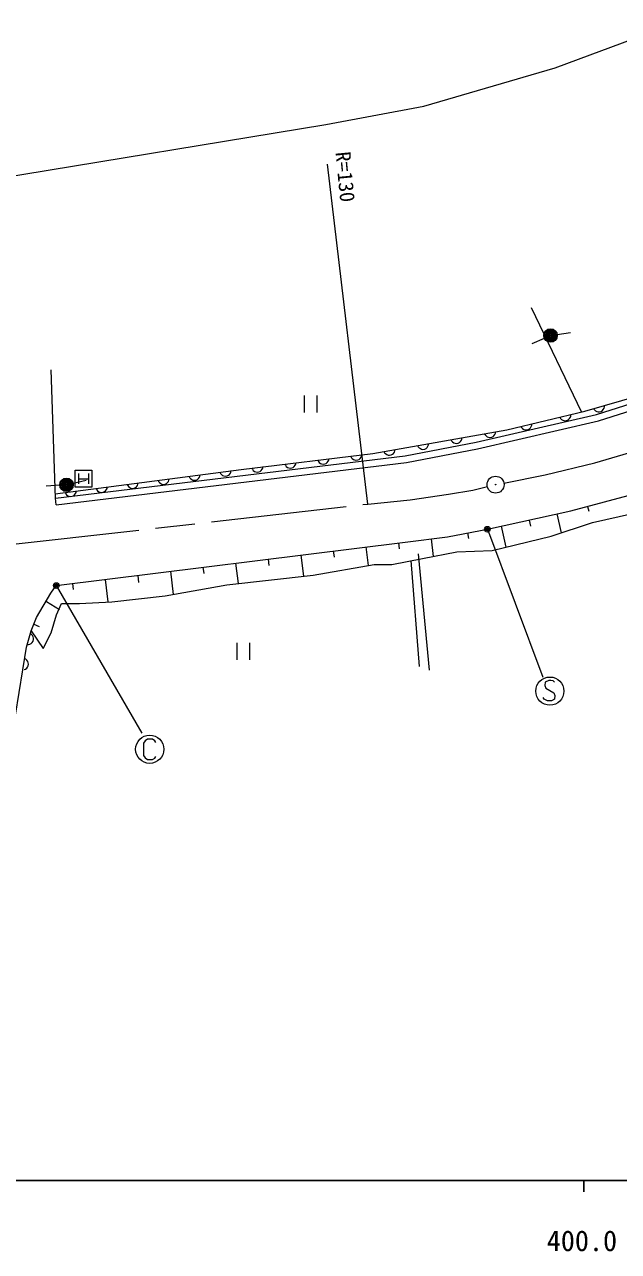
# Model space of a CAD drawing. Units: millimetres, scale not verified. Extents: x 40000 to 680000, y 20000 to 380000.
# Drawn here: x 418449 to 471082, y 198715 to 307450 of the extents above; entities that cross this region are included whole.
import ezdxf
from ezdxf.enums import TextEntityAlignment as Align

# ---------------------------------------------------------------- set-up
doc = ezdxf.new("R2010")
doc.units = ezdxf.units.MM
doc.header["$LTSCALE"] = 1000
doc.linetypes.add('CHAIN', pattern=[18.5, 12, -1.5, 3.5, -1.5])
for name, color, linetype, lineweight in [('M-BGD', 7, 'Continuous', 13), ('M-BGD-EXST', 7, 'Continuous', 13), ('M-BMK', 2, 'CHAIN', 13), ('M-BMK-SRVR', 3, 'Continuous', 13), ('M-STR-HTXT', 7, 'Continuous', 13), ('M-TTL-BAND', 7, 'Continuous', 25)]:
    doc.layers.add(name, color=color, linetype=linetype, lineweight=lineweight)
doc.styles.add('ＭＳ ゴシック', font='')
doc.styles.get('ＭＳ ゴシック').set_extended_font_data('MS Gothic')

msp = doc.modelspace()

# ---------------------------------------------------------------- linework, layer by layer
at = {"layer": 'M-BGD'}
for p, q in [((463340, 282379), (467814, 273105)), ((464510, 279640), (463415, 279149)), ((465650, 279979), (466835, 280166)), ((421186, 265480), (420811, 276860)), ((469149, 272902), (476322, 275174)), ((443236, 274565), (443236, 273065)), ((444376, 273065), (444376, 274565)), ((468108, 273174), (473118, 274645)), ((469307, 272323), (476518, 274606)), ((461186, 271539), (468108, 273174)), ((468881, 273401), (468953, 273297)), ((468953, 273297), (469039, 273218)), ((469039, 273218), (469163, 273150)), ((469163, 273150), (469276, 273121)), ((469276, 273121), (469402, 273116)), ((469402, 273116), (469556, 273161)), ((469556, 273161), (469660, 273234)), ((469660, 273234), (469739, 273319)), ((469739, 273319), (469806, 273443)), ((469806, 273443), (469836, 273556)), ((469836, 273556), (469840, 273683)), ((458463, 270448), (469149, 272902)), ((458588, 269861), (469307, 272323)), ((463356, 271826), (463392, 271937)), ((463392, 271937), (463403, 272063)), ((465891, 272650), (465957, 272543)), ((465957, 272543), (466039, 272459)), ((466039, 272459), (466159, 272385)), ((466159, 272385), (466270, 272350)), ((466270, 272350), (466396, 272338)), ((466396, 272338), (466552, 272375)), ((466552, 272375), (466659, 272441)), ((466659, 272441), (466743, 272523)), ((466743, 272523), (466817, 272643)), ((466817, 272643), (466853, 272754)), ((466853, 272754), (466864, 272880)), ((449310, 269443), (461186, 271539)), ((457206, 270715), (457225, 270840)), ((459209, 271191), (459269, 271079)), ((459269, 271079), (459346, 270991)), ((459346, 270991), (459461, 270910)), ((459461, 270910), (459570, 270868)), ((459570, 270868), (459695, 270850)), ((459695, 270850), (459853, 270878)), ((459853, 270878), (459964, 270938)), ((459964, 270938), (460052, 271014)), ((460052, 271014), (460133, 271130)), ((460133, 271130), (460175, 271239)), ((460175, 271239), (460194, 271364)), ((462430, 271833), (462496, 271726)), ((462496, 271726), (462578, 271642)), ((462578, 271642), (462698, 271568)), ((462698, 271568), (462809, 271532)), ((462809, 271532), (462935, 271521)), ((462935, 271521), (463091, 271558)), ((463091, 271558), (463198, 271624)), ((463198, 271624), (463282, 271706)), ((463282, 271706), (463356, 271826)), ((451227, 269558), (451269, 269667)), ((451269, 269667), (451287, 269792)), ((452191, 269231), (458463, 270448)), ((452285, 268637), (458588, 269861)), ((453271, 270142), (453331, 270031)), ((453331, 270031), (453408, 269943)), ((453408, 269943), (453524, 269862)), ((453524, 269862), (453633, 269820)), ((453633, 269820), (453758, 269802)), ((453758, 269802), (453915, 269830)), ((453915, 269830), (454027, 269890)), ((454027, 269890), (454115, 269966)), ((454115, 269966), (454196, 270082)), ((454196, 270082), (454237, 270191)), ((454237, 270191), (454256, 270316)), ((456240, 270667), (456300, 270555)), ((456300, 270555), (456377, 270467)), ((456377, 270467), (456493, 270386)), ((456493, 270386), (456602, 270344)), ((456602, 270344), (456727, 270326)), ((456727, 270326), (456884, 270354)), ((456884, 270354), (456995, 270414)), ((456995, 270414), (457083, 270490)), ((457083, 270490), (457165, 270606)), ((457165, 270606), (457206, 270715)), ((421186, 265480), (452191, 269231)), ((421258, 264884), (452285, 268637)), ((437633, 268030), (449310, 269443)), ((442483, 268496), (442508, 268620)), ((444435, 268853), (444489, 268739)), ((444489, 268739), (444561, 268647)), ((444561, 268647), (444672, 268560)), ((445176, 268560), (445268, 268632)), ((445268, 268632), (445355, 268743)), ((445355, 268743), (445402, 268849)), ((445402, 268849), (445428, 268973)), ((447354, 269207), (447408, 269092)), ((447408, 269092), (447480, 269000)), ((447480, 269000), (447591, 268913)), ((447591, 268913), (447698, 268865)), ((447698, 268865), (447822, 268840)), ((447822, 268840), (447981, 268859)), ((447981, 268859), (448095, 268913)), ((448095, 268913), (448187, 268985)), ((448187, 268985), (448274, 269096)), ((448274, 269096), (448322, 269203)), ((448322, 269203), (448347, 269327)), ((450302, 269618), (450363, 269507)), ((450363, 269507), (450439, 269419)), ((450439, 269419), (450555, 269338)), ((450555, 269338), (450664, 269296)), ((450664, 269296), (450789, 269278)), ((450789, 269278), (450947, 269306)), ((450947, 269306), (451058, 269366)), ((451058, 269366), (451146, 269442)), ((451146, 269442), (451227, 269558)), ((421173, 265863), (437633, 268030)), ((422924, 266448), (422924, 267948)), ((422924, 267948), (424424, 267948)), ((423224, 267648), (423224, 266748)), ((424124, 267648), (424124, 266748)), ((424424, 267948), (424424, 266448)), ((433990, 267429), (434014, 267553)), ((435766, 267784), (435821, 267670)), ((435821, 267670), (435894, 267579)), ((435894, 267579), (436006, 267493)), ((436006, 267493), (436113, 267447)), ((436396, 267443), (436509, 267499)), ((436509, 267499), (436601, 267571)), ((436601, 267571), (436687, 267683)), ((436687, 267683), (436733, 267790)), ((436733, 267790), (436757, 267915)), ((438596, 268147), (438650, 268032)), ((438650, 268032), (438722, 267940)), ((438722, 267940), (438833, 267853)), ((438833, 267853), (438940, 267805)), ((438940, 267805), (439064, 267780)), ((439064, 267780), (439223, 267799)), ((439223, 267799), (439337, 267853)), ((439337, 267853), (439429, 267925)), ((439429, 267925), (439516, 268036)), ((439516, 268036), (439564, 268143)), ((439564, 268143), (439589, 268267)), ((441516, 268500), (441570, 268386)), ((441570, 268386), (441641, 268294)), ((441641, 268294), (441753, 268206)), ((441753, 268206), (441859, 268159)), ((441859, 268159), (441983, 268133)), ((441983, 268133), (442142, 268153)), ((442142, 268153), (442256, 268207)), ((442256, 268207), (442348, 268278)), ((442348, 268278), (442436, 268390)), ((442436, 268390), (442483, 268496)), ((444672, 268560), (444778, 268512)), ((444778, 268512), (444902, 268487)), ((444902, 268487), (445061, 268506)), ((445061, 268506), (445176, 268560)), ((421566, 266613), (420369, 266531)), ((422748, 266791), (423916, 267068)), ((424424, 266448), (422924, 266448)), ((423224, 267198), (424124, 267198)), ((425760, 266346), (425784, 266470)), ((427536, 266701), (427591, 266587)), ((427591, 266587), (427664, 266496)), ((427664, 266496), (427776, 266409)), ((427776, 266409), (427883, 266363)), ((428166, 266360), (428279, 266415)), ((428279, 266415), (428371, 266488)), ((428371, 266488), (428457, 266600)), ((428457, 266600), (428503, 266707)), ((428503, 266707), (428527, 266831)), ((430279, 267062), (430334, 266948)), ((430334, 266948), (430407, 266857)), ((430407, 266857), (430519, 266771)), ((430519, 266771), (430626, 266724)), ((430626, 266724), (430750, 266700)), ((430750, 266700), (430909, 266721)), ((430909, 266721), (431023, 266776)), ((431023, 266776), (431114, 266849)), ((431114, 266849), (431200, 266961)), ((431200, 266961), (431247, 267068)), ((431247, 267068), (431271, 267192)), ((433022, 267423), (433078, 267309)), ((433078, 267309), (433150, 267218)), ((433150, 267218), (433262, 267132)), ((433262, 267132), (433369, 267085)), ((433369, 267085), (433494, 267061)), ((433494, 267061), (433652, 267082)), ((433652, 267082), (433766, 267138)), ((433766, 267138), (433857, 267210)), ((433857, 267210), (433943, 267322)), ((433943, 267322), (433990, 267429)), ((436113, 267447), (436237, 267423)), ((436237, 267423), (436396, 267443)), ((421258, 264884), (421186, 265480)), ((422049, 265978), (422104, 265864)), ((422104, 265864), (422177, 265773)), ((422177, 265773), (422289, 265687)), ((422289, 265687), (422396, 265641)), ((422396, 265641), (422520, 265617)), ((422520, 265617), (422679, 265638)), ((422679, 265638), (422793, 265693)), ((422793, 265693), (422884, 265765)), ((422884, 265765), (422970, 265878)), ((422970, 265878), (423017, 265985)), ((423017, 265985), (423041, 266109)), ((424792, 266339), (424848, 266226)), ((424848, 266226), (424920, 266134)), ((424920, 266134), (425033, 266048)), ((425033, 266048), (425140, 266002)), ((425140, 266002), (425264, 265978)), ((425264, 265978), (425422, 265999)), ((425422, 265999), (425536, 266054)), ((425536, 266054), (425627, 266127)), ((425627, 266127), (425713, 266239)), ((425713, 266239), (425760, 266346)), ((427883, 266363), (428007, 266339)), ((428007, 266339), (428166, 266360)), ((466857, 264344), (472827, 265962)), ((459466, 262722), (466857, 264344)), ((468350, 264749), (468468, 264312)), ((468785, 263306), (474373, 264568)), ((463162, 263533), (463281, 262991)), ((465119, 262104), (468785, 263306)), ((465625, 264074), (465995, 262391)), ((452167, 261563), (455921, 262061)), ((455921, 262061), (459466, 262722)), ((457693, 262391), (457784, 261905)), ((459891, 260842), (465119, 262104)), ((460698, 262992), (461106, 261135)), ((421262, 257729), (452167, 261563)), ((448700, 261158), (448906, 259512)), ((451588, 261519), (451654, 260992)), ((454477, 261880), (454672, 260317)), ((440035, 260075), (440105, 259521)), ((442924, 260436), (443160, 258548)), ((445812, 260797), (445879, 260259)), ((450988, 259604), (453702, 260121)), ((452693, 259939), (453414, 250565)), ((453344, 260528), (454305, 250240)), ((453702, 260121), (456767, 260722)), ((456767, 260722), (459891, 260842)), ((431371, 258993), (431626, 256946)), ((434259, 259353), (434330, 258786)), ((437147, 259714), (437373, 257910)), ((444017, 258642), (449426, 259604)), ((449426, 259604), (450988, 259604)), ((420781, 257068), (421262, 257729)), ((422706, 257910), (422771, 257391)), ((425594, 258271), (425843, 256276)), ((428482, 258632), (428559, 258014)), ((430906, 256816), (436386, 257801)), ((436386, 257801), (444017, 258642)), ((419519, 254905), (420781, 257068)), ((426195, 256287), (430906, 256816)), ((420390, 256317), (421536, 255610)), ((421291, 255134), (421724, 256143)), ((421724, 256143), (423310, 256143)), ((423310, 256143), (426195, 256287)), ((419038, 253703), (419519, 254905)), ((420811, 253547), (421291, 255134)), ((418618, 252261), (419038, 253703)), ((419072, 253390), (418968, 253462)), ((419038, 253703), (420089, 252153)), ((419151, 253304), (419072, 253390)), ((419279, 254304), (419752, 254115)), ((420089, 252153), (420811, 253547)), ((418688, 252502), (418814, 252507)), ((418814, 252507), (418927, 252536)), ((418927, 252536), (419051, 252604)), ((419051, 252604), (419137, 252684)), ((419137, 252684), (419209, 252788)), ((419219, 253180), (419151, 253304)), ((419209, 252788), (419254, 252941)), ((419249, 253068), (419219, 253180)), ((419254, 252941), (419249, 253068)), ((437272, 252646), (437272, 251146)), ((438412, 251146), (438412, 252646)), ((417656, 246252), (418618, 252261)), ((418568, 251194), (418456, 251252)), ((418658, 251119), (418568, 251194)), ((418423, 250285), (418531, 250329)), ((418531, 250329), (418646, 250412)), ((418646, 250412), (418721, 250501)), ((418741, 251004), (418658, 251119)), ((418721, 250501), (418779, 250613)), ((418784, 250896), (418741, 251004)), ((418779, 250613), (418805, 250771)), ((418805, 250771), (418784, 250896))]:
    msp.add_line(p, q, dxfattribs=at)
for centre, radius in [((465057, 279886), 600), ((465057, 279886), 528), ((465057, 279886), 456), ((465057, 279886), 384), ((465057, 279886), 312), ((465057, 279886), 240), ((465057, 279886), 168), ((465057, 279886), 96), ((465057, 279886), 24), ((422165, 266653), 600), ((422165, 266653), 528), ((422165, 266653), 456), ((422165, 266653), 384), ((422165, 266653), 312), ((422165, 266653), 240), ((422165, 266653), 168), ((422165, 266653), 96), ((422165, 266653), 24)]:
    msp.add_circle(centre, radius, dxfattribs=at)
at = {"layer": 'M-BGD-EXST'}
for p, q in [((459466, 262722), (464375, 249604)), ((421262, 257729), (428848, 244635)), ((464601, 249174), (464551, 248874)), ((464901, 249324), (464601, 249174)), ((465101, 249324), (464901, 249324)), ((465301, 249274), (465101, 249324)), ((465401, 249174), (465301, 249274)), ((464551, 248874), (464651, 248624)), ((464651, 248624), (465351, 248224)), ((465351, 248224), (465451, 247974)), ((465451, 247974), (465401, 247674)), ((464501, 247674), (464401, 247824)), ((464801, 247524), (464501, 247674)), ((465151, 247524), (464801, 247524)), ((465401, 247674), (465151, 247524)), ((429145, 243970), (428995, 243770)), ((428995, 243770), (428995, 242670)), ((429345, 244120), (429145, 243970)), ((429795, 244120), (429345, 244120)), ((429995, 243970), (429795, 244120)), ((430095, 243820), (429995, 243970)), ((428995, 242670), (429145, 242470)), ((429995, 242420), (430095, 242570)), ((429145, 242470), (429345, 242320)), ((429345, 242320), (429795, 242320)), ((429795, 242320), (429995, 242420))]:
    msp.add_line(p, q, dxfattribs=at)
for centre, radius in [((459466, 262722), 250), ((459466, 262722), 150), ((459466, 262722), 50), ((421262, 257729), 250), ((421262, 257729), 150), ((421262, 257729), 50), ((465001, 248374), 1250), ((429545, 243220), 1250)]:
    msp.add_circle(centre, radius, dxfattribs=at)
at = {"layer": 'M-BMK'}
for p, q in [((468988, 268607), (473603, 269961)), ((464589, 267530), (468988, 268607)), ((460932, 266817), (464589, 267530)), ((458172, 266184), (459467, 266497)), ((448878, 264958), (452634, 265338)), ((452634, 265338), (456018, 265838)), ((456018, 265838), (458172, 266184)), ((361501, 255031), (448878, 264958))]:
    msp.add_line(p, q, dxfattribs=at)
at = {"layer": 'M-BMK-SRVR'}
for radius in [750, 30]:
    msp.add_circle((460196, 266673), radius, dxfattribs=at)
at = {"layer": 'M-STR-HTXT'}
for p, q in [((465463, 303601), (475791, 307450)), ((453821, 300221), (465463, 303601)), ((445162, 298600), (453821, 300221)), ((344054, 281950), (445162, 298600)), ((448878, 264958), (445290, 295066))]:
    msp.add_line(p, q, dxfattribs=at)
at = {"layer": 'M-TTL-BAND'}
for p, q in [((40000, 205000), (579000, 205000)), ((468000, 205000), (468000, 204000))]:
    msp.add_line(p, q, dxfattribs=at)

# ---------------------------------------------------------------- texts
at = {"layer": 'M-STR-HTXT', "style": 'ＭＳ ゴシック'}
msp.add_text('R=130', height=1320, rotation=275.4, dxfattribs=at).set_placement((445616, 296092), align=Align.BOTTOM_LEFT)
at = {"layer": 'M-TTL-BAND', "style": 'ＭＳ ゴシック'}
msp.add_text('400.0', height=1833, dxfattribs=at).set_placement((467844, 198195), align=Align.BOTTOM_CENTER)

doc.saveas('drawing.dxf')
